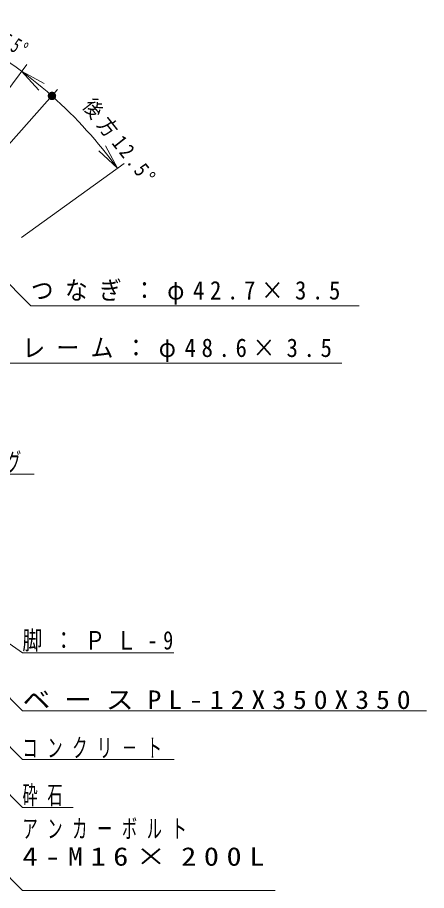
# Model space of a CAD drawing. Units: millimetres on the paper. Extents: x -365 to 0, y -12 to 257.
# Drawn here: x -160.1 to -111.5, y 65.5 to 169.3 of the extents above; entities that cross this region are included whole.
import ezdxf

# ---------------------------------------------------------------- set-up
doc = ezdxf.new("R2010")
doc.units = ezdxf.units.MM
doc.layers.add('LY_1', color=7, linetype='Continuous', lineweight=25)
doc.styles.add('ＭＳ ゴシック', font='')
doc.styles.get('ＭＳ ゴシック').set_extended_font_data('MS Gothic')

# ---------------------------------------------------------------- blocks, each defined once
blk = doc.blocks.new('open_arrow')
at = {"color": 0, "linetype": 'Continuous', "lineweight": -2}
blk.add_lwpolyline([(7.5, 1.25), (0, 0), (7.5, -1.25)], dxfattribs=at)
blk = doc.blocks.new('filled_dot')
at = {"color": 0, "linetype": 'Continuous', "lineweight": -2, "const_width": 1.25}
blk.add_lwpolyline([(-0.625, 0, 1), (0.625, 0, 1)], format="xyb", close=True, dxfattribs=at)

msp = doc.modelspace()

# ---------------------------------------------------------------- linework, layer by layer
at = {"layer": 'LY_1', "lineweight": 13}
for p, q in [((-168.009, 151.633), (-159.035, 163.697)), ((-165.356, 149.474), (-155.365, 160.709)), ((-165.356, 149.474), (-155.365, 160.709)), ((-159.631, 143.139), (-147.445, 151.946)), ((-158.535, 135.02), (-169.445, 145.931)), ((-158.535, 135.02), (-119.535, 135.02)), ((-163.589, 128.191), (-121.589, 128.191)), ((-182.402, 114.995), (-158.15, 114.995)), ((-159.546, 93.782), (-184.946, 111.589)), ((-159.523, 86.881), (-176.189, 103.547)), ((-159.523, 65.531), (-189.089, 95.097)), ((-159.523, 81.111), (-172.439, 94.027)), ((-159.546, 93.782), (-141.546, 93.782)), ((-159.523, 75.402), (-170.55, 86.429)), ((-159.523, 86.881), (-111.523, 86.881)), ((-159.523, 81.111), (-141.523, 81.111)), ((-159.523, 75.402), (-153.523, 75.402)), ((-159.523, 65.531), (-129.523, 65.531))]:
    msp.add_line(p, q, dxfattribs=at)
for start, end in [(48.35607, 61.77104), (35.85607, 48.35607)]:
    msp.add_arc((-191.412, 120.171), 53.248, start, end, dxfattribs=at)

# ---------------------------------------------------------------- block references
for name, p, xscale, yscale, rotation in [('open_arrow', (-159.632, 162.895), 0.399, 0.399, 321.7), ('filled_dot', (-156.029, 159.962), 0.4, 0.4, 316.7), ('filled_dot', (-156.029, 159.962), 0.399, 0.399, 140), ('open_arrow', (-148.256, 151.361), 0.4, 0.4, 127.5)]:
    msp.add_blockref(name, p, dxfattribs=dict(at, xscale=xscale, yscale=yscale, rotation=rotation))

# ---------------------------------------------------------------- texts
at = {"layer": 'LY_1', "char_height": 1.833, "attachment_point": 8, "style": 'ＭＳ ゴシック'}
for s, insert, rotation in [('\\T1.33;\\W0.65;前方5°', (-162.239, 165.906), 327.467), ('\\T1.32;\\W0.85;後方12.5°', (-148.857, 153.814), 308.329)]:
    msp.add_mtext(s, dxfattribs=dict(at, insert=insert, rotation=rotation))
at = {"layer": 'LY_1', "char_height": 2.199, "style": 'ＭＳ ゴシック'}
for s, insert, attachment_point in [('\\T1.5;\\W0.9;つなぎ：φ42.7×3.5', (-158.535, 135.17), 7), ('\\T1.5;\\W0.9;フレーム：φ48.6×3.5', (-163.589, 128.341), 7), ('\\T1.64;\\W0.6;ラバースプリング', (-182.15, 115.145), 7), ('\\T1.55;\\W0.8;脚：ＰＬ-9', (-159.546, 93.932), 7), ('\\T1.5;\\W1.1;ベースPL-12X350X350', (-159.523, 87.031), 7), ('\\T1.64;\\W0.6;コンクリ－ト', (-159.523, 81.261), 7), ('\\T1.64;\\W0.6;砕石', (-159.523, 75.552), 7), ('\\T1.64;\\W0.6;アンカーボルト', (-159.523, 73.981), 1), ('\\T1.5;\\W1.2;4-M16×200L', (-159.523, 70.681), 1)]:
    msp.add_mtext(s, dxfattribs=dict(at, insert=insert, attachment_point=attachment_point))

doc.saveas('drawing.dxf')
